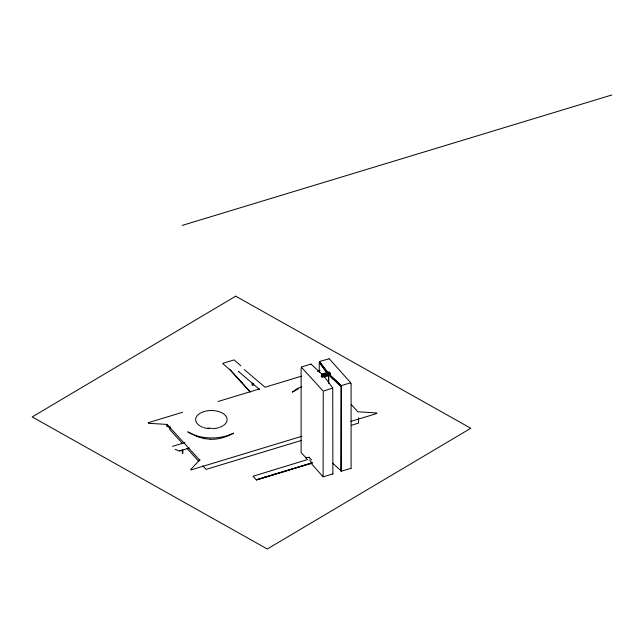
<?xml version="1.0" encoding="UTF-8"?>
<svg xmlns="http://www.w3.org/2000/svg" width="644" height="644" viewBox="0 0 644 644"><rect width="100%" height="100%" fill="white"/><g stroke="black" fill="none" stroke-linecap="round" stroke-linejoin="round"><path stroke-width="0.97" d="M167.013 426.215L167.319 426.215A1.409 0.813 0 0 1 167.649 426.578L167.311 426.634A1.409 0.813 0 0 1 167.021 426.304L167.005 424.501M190.825 469.379L199.882 459.776L199.882 460.38L167.134 424.42L148.305 423.285M305.763 458.15L308.991 457.151M301.706 386.778L297.335 388.59L292.287 392.148L298.212 388.871M329.052 375.243L341.07 386.609L341.07 471.207L350.996 468.397M341.07 471.207L341.336 386.513L336.997 382.536M182.172 225.424L611.8 94.998M222.937 363.297L234.086 359.907L240.88 365.816M329.1 358.603L350.714 382.761L341.312 385.619L329.945 375.194L324.165 376.949L323.602 376.193M301.4 367.008L310.802 364.158M327.643 372.409L319.513 361.509L328.915 358.829M148.305 422.689L182.638 412.265M218.099 401.494L259.54 388.92M301.497 376.177L265.07 387.237L244.301 369.576M317.395 371.355L320.197 370.501M329.696 373.23L321.332 375.766L321.332 376.885M325.268 375.025L329.913 373.617L329.913 372.506L322.427 374.703L322.427 375.605L329.865 373.351L329.301 371.829L321.815 374.035L322.475 375.871M301.4 367.185L323.199 391.117L332.602 388.091M323.248 392.019L323.111 476.866L332.876 473.904L332.747 389.137M172.479 446.356L184.788 442.621M189.36 447.991L179.193 451.09L175.16 449.303M180.417 450.575L179.708 450.446M182.856 450.236L182.856 453.247L182.389 453.392L182.147 450.116L182.606 449.971M190.825 469.975L301.851 436.278M350.899 421.385L376.748 413.537M301.32 440.472L206.096 469.379L202.796 465.757M351.664 425.185L358.547 423.1L358.547 417.876M308.991 457.329L311.567 459.792M307.832 459.478L253.02 476.246L256.441 479.997L312.211 463.068M312.139 462.859L256.368 479.836L312.139 462.899L309.523 460.025M273.925 474.773L274.111 473.936M292.497 469.122L292.682 468.293M322.966 476.705L310.778 462.931M332.457 473.807L332.876 473.904M210.572 439.272C218.686 439.651 226.503 436.986 233.555 433.179C221.359 439.015 206.949 439.353 194.222 435.054M207.883 428.131L211.981 428.349M376.748 412.941L357.911 411.806L351.254 404.488M192.411 434.201L187.758 431.899L197.99 436.906L204.454 438.636M204.22 438.612L210.604 439.28M240.502 381.473L242.136 382.641M238.803 371.717L259.54 389.515M222.969 363.755L229.723 369.64L250.162 392.075M328.802 373.971L341.312 385.619M331.217 377.231L335.556 381.208M310.875 363.997L322.797 374.937M332.666 463.149L341.336 471.11M350.594 383.357L350.996 383.8M229.723 369.205L250.178 391.665M306.6 458.343L301.118 452.708L301.118 368.118M182.461 443.426L169.927 429.661L169.927 428.55L166.506 424.364M187.05 448.457L198.835 461.41M319.513 361.687L327.643 372.586M319.657 362.709L327.072 372.651M319.368 362.781L326.782 372.723M323.505 375.581L332.876 388.147M238.674 371.282L238.707 371.749M351.093 383.776L351.093 468.365M330.356 375.066L330.356 373.955L321.944 376.442L321.944 377.344L330.308 374.8L329.744 373.287M328.778 375.855L328.778 383.164M328.488 375.017L328.488 382.979M319.247 362.612L319.247 372.272M264.853 476.713L264.853 477.494M253.486 383.502C254.638 386.11 250.629 386.263 252.448 382.939M169.927 426.304L169.927 428.115M227.099 420.049A15.754 9.097 0 0 1 223.597 425.338M222.929 425.789A15.754 9.097 0 0 1 219.765 427.302M218.88 427.608A15.754 9.097 0 0 1 212.794 428.671M209.501 428.646A15.754 9.097 0 0 1 204.027 427.656M203.134 427.366A15.754 9.097 0 0 1 200.662 426.288M199.938 425.869A15.754 9.097 0 0 1 205.235 411.234A15.754 9.097 0 0 1 227.107 419.26M235.712 296.184L32.2 416.926L267.292 549.002L470.804 428.268L235.712 296.184"/></g></svg>
